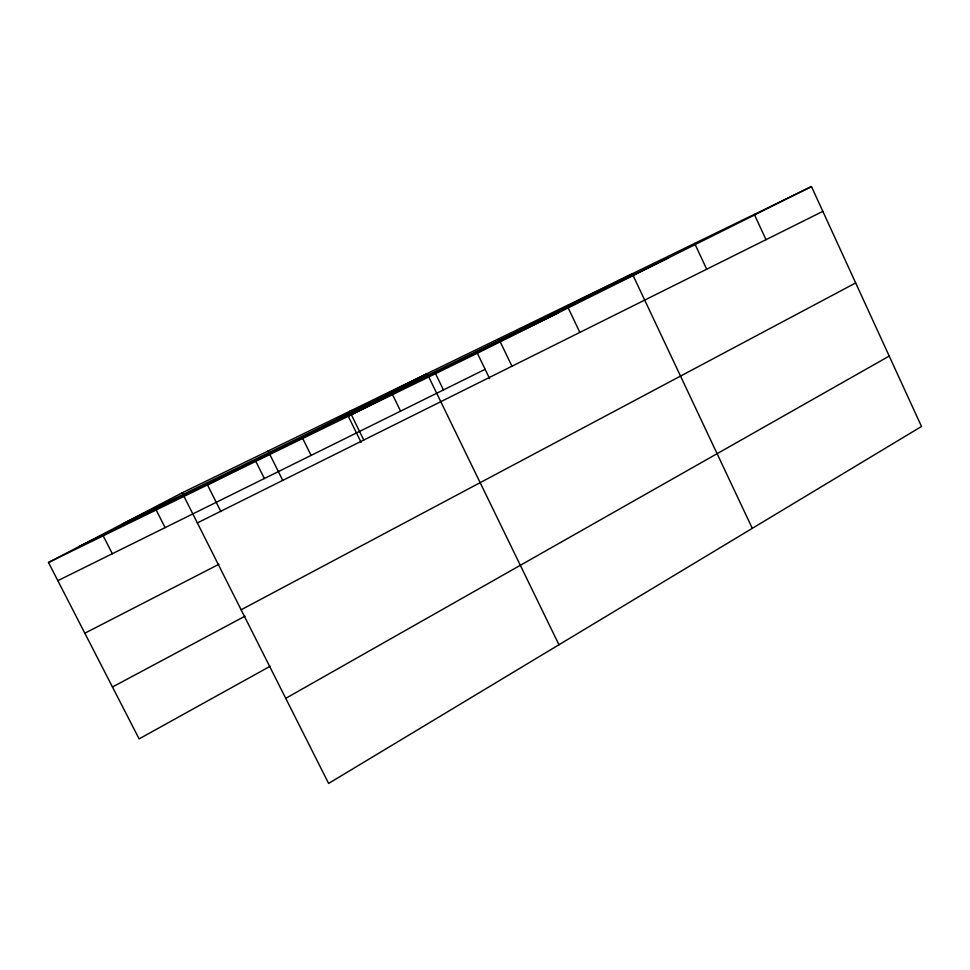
<?xml version="1.0" encoding="UTF-8"?>
<svg xmlns="http://www.w3.org/2000/svg" width="970" height="970" viewBox="0 0 970 970"><rect width="100%" height="100%" fill="white"/><g stroke="black" fill="none" stroke-linecap="round" stroke-linejoin="round"><path stroke-width="1.45" d="M285.738 698.351L889.211 356.075M270.218 666.208L139.122 738.885L48.5 562.503L182.178 492.796L811.466 186.567L921.5 426.473L328.612 783.433L182.178 492.796M112.459 687.002L245.01 616.168M241.118 609.79L855.673 282.937M84.826 633.216L218.88 564.297M48.5 562.503L477.361 353.225L811.466 186.567M197.359 522.927L822.839 211.363M57.836 580.678L485.133 369.315M122.196 524.079L668.039 258.105M79.2 546.498L558.841 312.582M103.196 535.816L112.326 553.724M156.17 509.965L165.094 527.619M220.893 511.602L207.495 484.915L427.139 373.595L558.95 644.759M255.813 461.344L264.373 478.513M268.108 450.977L282.743 480.392M302.713 438.452L311.103 455.403M349.649 411.292L363.774 440.028M361.107 442.356L348.266 416.227L632.282 273.758L752.296 528.347M392.523 394.632L400.586 411.134M435.53 373.632L443.448 389.928M477.361 353.225L489.62 378.615M498.75 338.748L511.954 366.224M567.05 305.501L579.854 332.395M694.641 243.409L706.693 269.223M754.308 214.382L766.009 239.663"/></g></svg>
